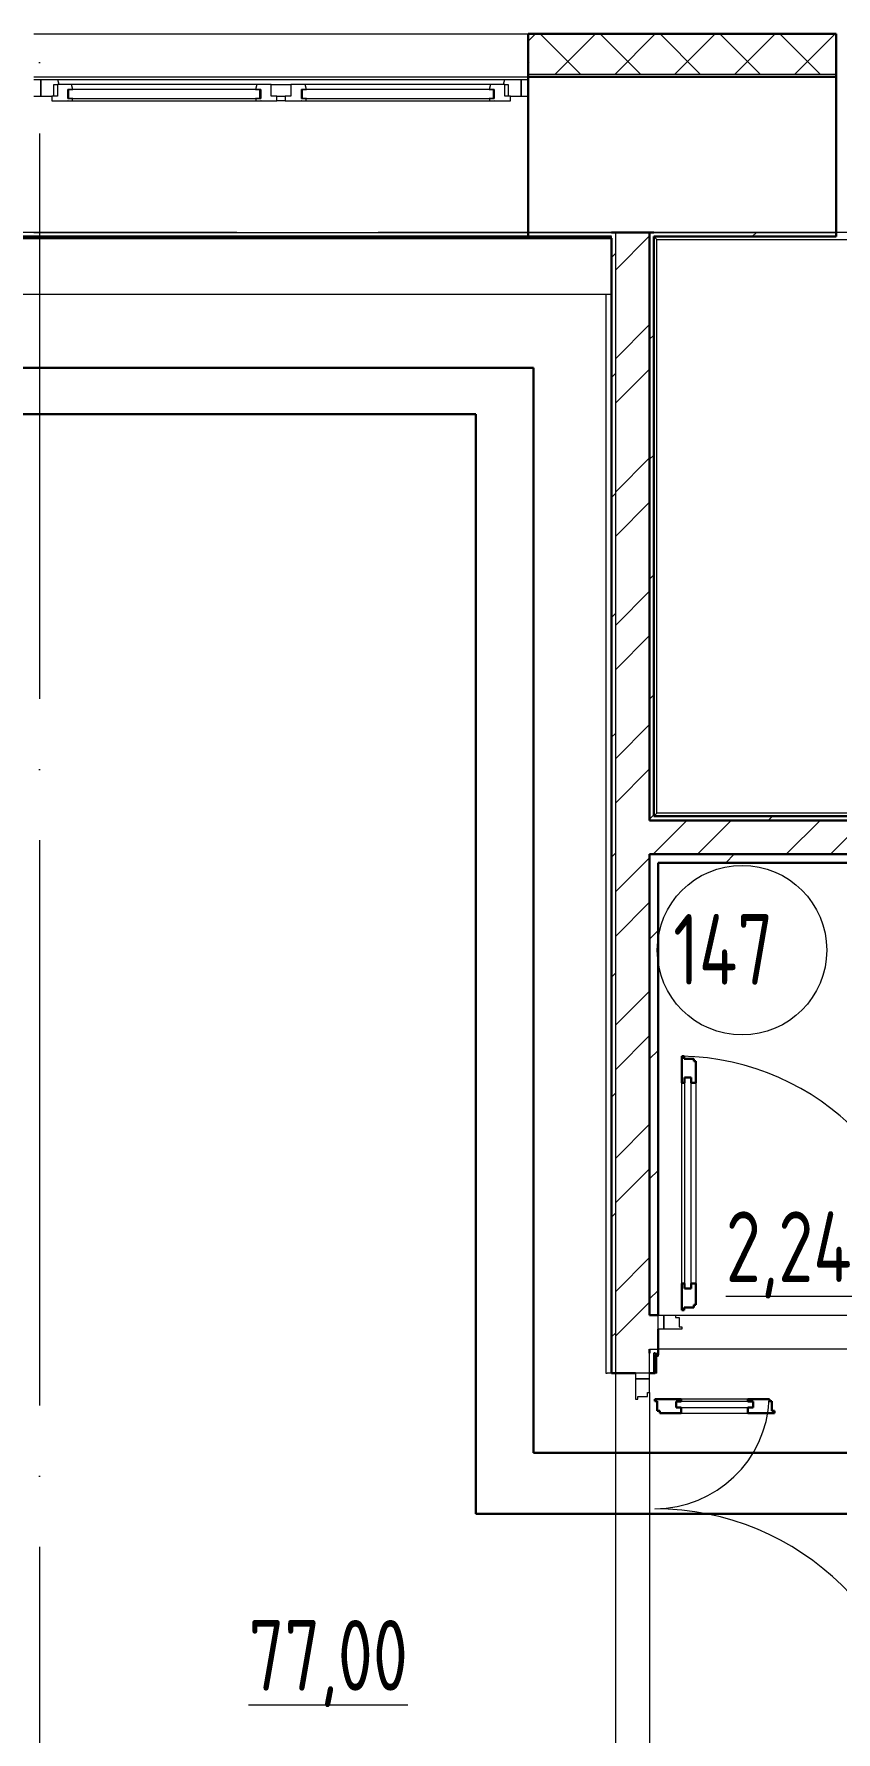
# Model space of a CAD drawing. Header units: millimetres. Extents: x -325553 to 627452, y -28539 to 738858.
# Drawn here: x -45785 to -42945, y 459470 to 465477 of the extents above; entities that cross this region are included whole.
import ezdxf

# ---------------------------------------------------------------- set-up
doc = ezdxf.new("R2010")
doc.units = ezdxf.units.MM
doc.linetypes.add('ADSK_Линия сетки', pattern=[25, 20, -2.5, 0, -2.5])
for name, color, linetype, lineweight in [('_ Окна', 7, 'Continuous', 9), ('RC-Линии_связи-Адресные', 5, 'Continuous', 30), ('Двери', 252, 'Continuous', 9), ('Марки помещений', 252, 'Continuous', 20), ('Ограждение', 252, 'Continuous', 9), ('Окна', 252, 'Continuous', 9), ('Оси', 252, 'Continuous', 9), ('Стены внутренние', 7, 'Continuous', 18), ('Стены наружные', 7, 'Continuous', 18), ('Стены штриховка', 7, 'Continuous', 9)]:
    doc.layers.add(name, color=color, linetype=linetype, lineweight=lineweight)
doc.layers.add('Двери открывание', color=7, linetype='Continuous', lineweight=9, true_color=0xc0c0c0)
doc.styles.add('GOST Common_3', font='', dxfattribs={"height": 3.5})
doc.styles.get('GOST Common_3').set_extended_font_data('GOST 2.304 type A')

# ---------------------------------------------------------------- blocks, each defined once
blk = doc.blocks.new('1 этаж')
at = {"layer": '_ Окна', "color": 251, "true_color": 0x636466}
for p, q in [((-46500.8, 27396.3), (-46525.8, 27396.3)), ((-46500.8, 27338.3), (-46500.8, 27396.3)), ((-44775.8, 27396.3), (-44800.8, 27396.3)), ((-44800.8, 27396.3), (-44800.8, 27338.3)), ((-46525.8, 27338.3), (-46500.8, 27338.3)), ((-46402.8, 27362.3), (-46405.8, 27362.3)), ((-46405.8, 27362.3), (-46405.8, 27330.3)), ((-45725.8, 27362.3), (-46402.8, 27362.3)), ((-46402.8, 27362.3), (-46402.8, 27330.3)), ((-46402.8, 27330.3), (-46402.8, 27362.3)), ((-45725.8, 27330.3), (-45725.8, 27362.3)), ((-45725.8, 27362.3), (-45725.8, 27330.3)), ((-45722.8, 27362.3), (-45725.8, 27362.3)), ((-45722.8, 27330.3), (-45722.8, 27362.3)), ((-45575.8, 27362.3), (-45578.8, 27362.3)), ((-45578.8, 27362.3), (-45578.8, 27330.3)), ((-44898.8, 27362.3), (-45575.8, 27362.3)), ((-45575.8, 27362.3), (-45575.8, 27330.3)), ((-45575.8, 27330.3), (-45575.8, 27362.3)), ((-44898.8, 27330.3), (-44898.8, 27362.3)), ((-44898.8, 27362.3), (-44898.8, 27330.3)), ((-44895.8, 27362.3), (-44898.8, 27362.3)), ((-44895.8, 27330.3), (-44895.8, 27362.3)), ((-44800.8, 27338.3), (-44775.8, 27338.3)), ((-46405.8, 27330.3), (-46402.8, 27330.3)), ((-46402.8, 27330.3), (-45725.8, 27330.3)), ((-45725.8, 27330.3), (-45722.8, 27330.3)), ((-45578.8, 27330.3), (-45575.8, 27330.3)), ((-45575.8, 27330.3), (-44898.8, 27330.3)), ((-44898.8, 27330.3), (-44895.8, 27330.3))]:
    blk.add_line(p, q, dxfattribs=at)
at = {"layer": '_ Окна', "color": 251, "lineweight": 18, "true_color": 0x636466}
for p, q in [((-46441.4, 27396.3), (-46500.8, 27396.3)), ((-46500.8, 27396.3), (-46500.8, 27338.3)), ((-46436.8, 27379.3), (-46441.4, 27396.3)), ((-44860.2, 27396.3), (-44864.8, 27379.3)), ((-44800.8, 27396.3), (-44860.2, 27396.3)), ((-44800.8, 27338.3), (-44800.8, 27396.3)), ((-46500.8, 27338.3), (-46462.8, 27338.3)), ((-46442.8, 27338.3), (-46462.8, 27338.3)), ((-46462.8, 27338.3), (-46462.8, 27321.3)), ((-46454.8, 27338.3), (-46454.8, 27379.3)), ((-46454.8, 27379.3), (-46442.8, 27379.3)), ((-46442.8, 27379.3), (-46442.8, 27338.3)), ((-46392.4, 27379.3), (-46442.8, 27379.3)), ((-46405.8, 27330.3), (-46405.8, 27362.3)), ((-46405.8, 27362.3), (-46387.8, 27362.3)), ((-46387.8, 27362.3), (-46392.4, 27379.3)), ((-45736.2, 27379.3), (-45740.8, 27362.3)), ((-45740.8, 27362.3), (-45722.8, 27362.3)), ((-45685.8, 27379.3), (-45736.2, 27379.3)), ((-45722.8, 27362.3), (-45722.8, 27330.3)), ((-45685.8, 27338.3), (-45685.8, 27379.3)), ((-45665.8, 27338.3), (-45685.8, 27338.3)), ((-45665.8, 27321.3), (-45665.8, 27338.3)), ((-45615.8, 27338.3), (-45635.8, 27338.3)), ((-45635.8, 27338.3), (-45635.8, 27321.3)), ((-45615.8, 27379.3), (-45615.8, 27338.3)), ((-45565.4, 27379.3), (-45615.8, 27379.3)), ((-45578.8, 27330.3), (-45578.8, 27362.3)), ((-45578.8, 27362.3), (-45560.8, 27362.3)), ((-45560.8, 27362.3), (-45565.4, 27379.3)), ((-44909.2, 27379.3), (-44913.8, 27362.3)), ((-44913.8, 27362.3), (-44895.8, 27362.3)), ((-44858.8, 27379.3), (-44909.2, 27379.3)), ((-44895.8, 27362.3), (-44895.8, 27330.3)), ((-44858.8, 27338.3), (-44858.8, 27379.3)), ((-44858.8, 27379.3), (-44846.8, 27379.3)), ((-44838.8, 27338.3), (-44858.8, 27338.3)), ((-44846.8, 27379.3), (-44846.8, 27338.3)), ((-44838.8, 27321.3), (-44838.8, 27338.3)), ((-44838.8, 27338.3), (-44800.8, 27338.3)), ((-46462.8, 27321.3), (-46406.8, 27321.3)), ((-46406.8, 27321.3), (-46405.8, 27322.3)), ((-46387.8, 27330.3), (-46405.8, 27330.3)), ((-46405.8, 27322.3), (-46404.8, 27321.3)), ((-46404.8, 27321.3), (-46390.2, 27321.3)), ((-46390.2, 27321.3), (-46387.8, 27330.3)), ((-45722.8, 27330.3), (-45740.8, 27330.3)), ((-45740.8, 27330.3), (-45738.4, 27321.3)), ((-45738.4, 27321.3), (-45723.8, 27321.3)), ((-45723.8, 27321.3), (-45722.8, 27322.3)), ((-45722.8, 27322.3), (-45721.8, 27321.3)), ((-45721.8, 27321.3), (-45665.8, 27321.3)), ((-45635.8, 27321.3), (-45579.8, 27321.3)), ((-45579.8, 27321.3), (-45578.8, 27322.3)), ((-45560.8, 27330.3), (-45578.8, 27330.3)), ((-45578.8, 27322.3), (-45577.8, 27321.3)), ((-45577.8, 27321.3), (-45563.2, 27321.3)), ((-45563.2, 27321.3), (-45560.8, 27330.3)), ((-44895.8, 27330.3), (-44913.8, 27330.3)), ((-44913.8, 27330.3), (-44911.4, 27321.3)), ((-44911.4, 27321.3), (-44896.8, 27321.3)), ((-44896.8, 27321.3), (-44895.8, 27322.3)), ((-44895.8, 27322.3), (-44894.8, 27321.3)), ((-44894.8, 27321.3), (-44838.8, 27321.3))]:
    blk.add_line(p, q, dxfattribs=at)
at = {"layer": 'Двери', "color": 251, "lineweight": 30, "true_color": 0x636466}
for p, q in [((-44231.8, 23942.3), (-44223.8, 23942.3)), ((-44231.8, 23848.3), (-44231.8, 23942.3)), ((-44223.8, 23942.3), (-44223.8, 23933.3)), ((-44223.8, 23933.3), (-44189.8, 23933.3)), ((-44189.8, 23933.3), (-44189.8, 23924.3)), ((-44189.8, 23924.3), (-44181.8, 23924.3)), ((-44181.8, 23924.3), (-44181.8, 23848.3)), ((-44222.8, 23848.3), (-44231.8, 23848.3)), ((-44222.8, 23866.3), (-44222.8, 23848.3)), ((-44198.8, 23866.3), (-44222.8, 23866.3)), ((-44198.8, 23848.3), (-44198.8, 23866.3)), ((-44181.8, 23848.3), (-44198.8, 23848.3)), ((-44231.8, 23044.3), (-44231.8, 23138.3)), ((-44222.8, 23138.3), (-44231.8, 23138.3)), ((-44222.8, 23120.3), (-44222.8, 23138.3)), ((-44198.8, 23138.3), (-44198.8, 23120.3)), ((-44181.8, 23138.3), (-44198.8, 23138.3)), ((-44181.8, 23138.3), (-44181.8, 23062.3)), ((-44198.8, 23120.3), (-44222.8, 23120.3)), ((-44223.8, 23044.3), (-44231.8, 23044.3)), ((-44223.8, 23053.3), (-44223.8, 23044.3)), ((-44189.8, 23053.3), (-44223.8, 23053.3)), ((-44189.8, 23062.3), (-44189.8, 23053.3)), ((-44181.8, 23062.3), (-44189.8, 23062.3)), ((-44233.8, 22729.3), (-44327.8, 22729.3)), ((-44327.8, 22729.3), (-44327.8, 22721.3)), ((-44327.8, 22721.3), (-44318.8, 22721.3)), ((-44318.8, 22721.3), (-44318.8, 22687.3)), ((-44251.8, 22720.3), (-44233.8, 22720.3)), ((-44251.8, 22699.3), (-44251.8, 22720.3)), ((-44233.8, 22720.3), (-44233.8, 22729.3)), ((-43921.8, 22729.3), (-43997.8, 22729.3)), ((-43997.8, 22720.3), (-43997.8, 22729.3)), ((-43979.8, 22720.3), (-43997.8, 22720.3)), ((-43979.8, 22699.3), (-43979.8, 22720.3)), ((-43921.8, 22721.3), (-43921.8, 22729.3)), ((-43912.8, 22721.3), (-43921.8, 22721.3)), ((-43912.8, 22687.3), (-43912.8, 22721.3)), ((-44318.8, 22687.3), (-44309.8, 22687.3)), ((-44309.8, 22687.3), (-44309.8, 22679.3)), ((-44309.8, 22679.3), (-44233.8, 22679.3)), ((-44233.8, 22699.3), (-44251.8, 22699.3)), ((-44233.8, 22679.3), (-44233.8, 22699.3)), ((-43997.8, 22699.3), (-43979.8, 22699.3)), ((-43997.8, 22679.3), (-43997.8, 22699.3)), ((-43997.8, 22679.3), (-43903.8, 22679.3)), ((-43903.8, 22687.3), (-43912.8, 22687.3)), ((-43903.8, 22679.3), (-43903.8, 22687.3))]:
    blk.add_line(p, q, dxfattribs=at)
at = {"layer": 'Двери', "color": 251, "true_color": 0x636466}
for p, q in [((-44231.8, 23138.3), (-44231.8, 23848.3)), ((-44222.8, 23866.3), (-44222.8, 23120.3)), ((-44198.8, 23866.3), (-44222.8, 23866.3)), ((-44198.8, 23120.3), (-44198.8, 23866.3)), ((-44181.8, 23848.3), (-44181.8, 23138.3)), ((-44222.8, 23120.3), (-44198.8, 23120.3)), ((-44315.8, 23026.3), (-44295.8, 23026.3)), ((-44315.8, 22976.3), (-44315.8, 23026.3)), ((-44295.8, 23026.3), (-44295.8, 22976.3)), ((-44295.8, 23026.3), (-44254.8, 23026.3)), ((-44295.8, 22976.3), (-44295.8, 23026.3)), ((-44254.8, 23026.3), (-44254.8, 23018.3)), ((-44254.8, 23018.3), (-44240.8, 23018.3)), ((-44240.8, 23018.3), (-44240.8, 22984.3)), ((-44295.8, 22976.3), (-44315.8, 22976.3)), ((-44231.8, 22976.3), (-44295.8, 22976.3)), ((-44240.8, 22984.3), (-44231.8, 22984.3)), ((-44231.8, 22984.3), (-44231.8, 22976.3)), ((-44345.8, 22821.3), (-44395.8, 22821.3)), ((-44395.8, 22821.3), (-44395.8, 22801.3)), ((-44395.8, 22801.3), (-44345.8, 22801.3)), ((-44345.8, 22801.3), (-44395.8, 22801.3)), ((-44395.8, 22801.3), (-44395.8, 22729.3)), ((-44345.8, 22801.3), (-44345.8, 22821.3)), ((-44345.8, 22752.3), (-44345.8, 22801.3)), ((-44395.8, 22729.3), (-44387.8, 22729.3)), ((-44387.8, 22729.3), (-44387.8, 22738.3)), ((-44387.8, 22738.3), (-44353.8, 22738.3)), ((-44353.8, 22738.3), (-44353.8, 22752.3)), ((-44353.8, 22752.3), (-44345.8, 22752.3)), ((-44251.8, 22720.3), (-44251.8, 22699.3)), ((-43979.8, 22720.3), (-44251.8, 22720.3)), ((-43997.8, 22729.3), (-44233.8, 22729.3)), ((-43979.8, 22699.3), (-43979.8, 22720.3)), ((-44251.8, 22699.3), (-43979.8, 22699.3)), ((-44233.8, 22679.3), (-43997.8, 22679.3))]:
    blk.add_line(p, q, dxfattribs=at)
at = {"layer": 'Двери открывание', "color": 251, "true_color": 0x636466}
for centre, radius, start, end in [((-44249.8, 23044.3), 898, 0, 88.85146), ((-44327.8, 22747.3), 406, 270, 357.45896), ((-44327.8, 21395.3), 946, 1.09026, 90)]:
    blk.add_arc(centre, radius, start, end, dxfattribs=at)
at = {"layer": 'Марки помещений', "color": 251, "true_color": 0x636466}
blk.add_circle((-44018.7, 24317.3), 300, dxfattribs=at)
at = {"layer": 'Ограждение', "color": 251, "true_color": 0x636466}
for p, q in [((-46525.8, 26856.3), (-44775.8, 26856.3)), ((-44330.8, 26841.3), (-44320.8, 26831.3)), ((-44320.8, 26831.3), (-39090.8, 26831.3)), ((-44320.8, 24801.3), (-44320.8, 26831.3)), ((-44480.8, 26636.3), (-53210.8, 26636.3)), ((-44500.8, 26636.3), (-44500.8, 22821.3)), ((-44330.8, 24791.3), (-44320.8, 24801.3)), ((-40565.8, 24801.3), (-44320.8, 24801.3)), ((-44320.8, 22881.3), (-44325.8, 22886.3)), ((-44315.8, 22886.3), (-44315.8, 22881.3)), ((-44320.8, 22821.3), (-44320.8, 22881.3)), ((-44320.8, 22881.3), (-44315.8, 22881.3)), ((-44500.8, 22821.3), (-44495.8, 22821.3)), ((-44480.8, 22821.3), (-44495.8, 22821.3)), ((-44320.8, 22821.3), (-44325.8, 22821.3))]:
    blk.add_line(p, q, dxfattribs=at)
at = {"layer": 'Окна', "color": 251, "true_color": 0x636466}
for p, q in [((-44860.2, 27396.3), (-46441.4, 27396.3)), ((-45736.2, 27379.3), (-46392.4, 27379.3)), ((-45685.8, 27379.3), (-45615.8, 27379.3)), ((-45665.8, 27338.3), (-45635.8, 27338.3)), ((-44909.2, 27379.3), (-45565.4, 27379.3)), ((-46406.8, 27321.3), (-46404.8, 27321.3)), ((-46390.2, 27321.3), (-45738.4, 27321.3)), ((-45723.8, 27321.3), (-45721.8, 27321.3)), ((-45635.8, 27321.3), (-45665.8, 27321.3)), ((-45579.8, 27321.3), (-45577.8, 27321.3)), ((-45563.2, 27321.3), (-44911.4, 27321.3)), ((-44896.8, 27321.3), (-44894.8, 27321.3))]:
    blk.add_line(p, q, dxfattribs=at)
at = {"layer": 'Оси', "color": 251, "linetype": 'ADSK_Линия сетки', "ltscale": 100, "true_color": 0x636466}
for p, q in [((-46505.8, 32206.9), (-46505.8, 10956.3)), ((-805.8, 26856.3), (-72528.1, 26856.3))]:
    blk.add_line(p, q, dxfattribs=at)
at = {"layer": 'Стены внутренние', "color": 251, "true_color": 0x636466}
for p, q in [((-46525.8, 27558.3), (-44775.8, 27558.3)), ((-46525.8, 27406.3), (-44775.8, 27406.3)), ((-44775.8, 26856.3), (-44480.8, 26856.3)), ((-44330.8, 26856.3), (-43685.8, 26856.3))]:
    blk.add_line(p, q, dxfattribs=at)
at = {"layer": 'Стены внутренние', "color": 251, "lineweight": 30, "true_color": 0x636466}
for p, q in [((-43685.8, 27558.3), (-44775.8, 27558.3)), ((-44775.8, 27558.3), (-44775.8, 27416.3)), ((-43685.8, 27416.3), (-43685.8, 27558.3)), ((-43685.8, 27406.3), (-44775.8, 27406.3)), ((-44775.8, 27406.3), (-44775.8, 26856.3)), ((-43685.8, 26856.3), (-43685.8, 27406.3)), ((-44480.8, 26856.3), (-44465.8, 26856.3))]:
    blk.add_line(p, q, dxfattribs=at)
at = {"layer": 'Стены внутренние', "color": 251, "linetype": 'Continuous', "lineweight": 9, "true_color": 0x636466}
for p, q in [((-44773.8, 27535), (-44752.5, 27556.3)), ((-44590.9, 27416.3), (-44730.9, 27556.3)), ((-44680.4, 27416.3), (-44540.4, 27556.3)), ((-44378.7, 27416.3), (-44518.7, 27556.3)), ((-44468.2, 27416.3), (-44328.2, 27556.3)), ((-44166.6, 27416.3), (-44306.6, 27556.3)), ((-44256.1, 27416.3), (-44116.1, 27556.3)), ((-43954.5, 27416.3), (-44094.5, 27556.3)), ((-44044, 27416.3), (-43904, 27556.3)), ((-44038.1, 27556.3), (-44039.3, 27558.3)), ((-43742.3, 27416.3), (-43882.3, 27556.3)), ((-43831.8, 27416.3), (-43691.8, 27556.3)), ((-44773.8, 27458.3), (-44775.8, 27454.9))]:
    blk.add_line(p, q, dxfattribs=at)
at = {"layer": 'Стены наружные', "color": 251, "lineweight": 30, "true_color": 0x636466}
for p, q in [((-44775.8, 27416.3), (-44775.8, 27406.3)), ((-43685.8, 27406.3), (-43685.8, 27416.3)), ((-44775.8, 26856.3), (-44775.8, 26841.3)), ((-44465.8, 26856.3), (-44480.8, 26856.3)), ((-44330.8, 26856.3), (-44465.8, 26856.3)), ((-44345.8, 24776.3), (-44345.8, 26856.3)), ((-43685.8, 26841.3), (-43685.8, 26856.3)), ((-44480.8, 26841.3), (-53210.8, 26841.3)), ((-53210.8, 26836.3), (-44480.8, 26836.3)), ((-44480.8, 26836.3), (-44480.8, 22821.3)), ((-44330.8, 24791.3), (-44330.8, 26841.3)), ((-44330.8, 26841.3), (-43685.8, 26841.3)), ((-40590.8, 24776.3), (-44345.8, 24776.3)), ((-40575.8, 24791.3), (-44330.8, 24791.3)), ((-44345.8, 23026.3), (-44345.8, 24656.3)), ((-44345.8, 24656.3), (-42860.8, 24656.3)), ((-44315.8, 24626.3), (-42890.8, 24626.3)), ((-44315.8, 23026.3), (-44315.8, 24626.3)), ((-44315.8, 23026.3), (-44345.8, 23026.3)), ((-44315.8, 22886.3), (-44315.8, 22976.3)), ((-44345.8, 22891.3), (-44345.8, 22906.3)), ((-44330.8, 22891.3), (-44325.8, 22891.3)), ((-44325.8, 22821.3), (-44325.8, 22886.3)), ((-44325.8, 22886.3), (-44315.8, 22886.3)), ((-44480.8, 22821.3), (-44395.8, 22821.3)), ((-44345.8, 22821.3), (-44325.8, 22821.3))]:
    blk.add_line(p, q, dxfattribs=at)
at = {"layer": 'Стены наружные', "color": 251, "linetype": 'Continuous', "lineweight": 9, "true_color": 0x636466}
for p, q in [((-43982.6, 26841.3), (-43967.6, 26856.3)), ((-44465.8, 26724.3), (-44345.8, 26844.3)), ((-44480.8, 26767.3), (-44465.8, 26782.3)), ((-44465.8, 26410), (-44345.8, 26530)), ((-44345.8, 26478.1), (-44330.8, 26493.1)), ((-44465.8, 26252.9), (-44345.8, 26372.9)), ((-44480.8, 26343.1), (-44465.8, 26358.1)), ((-44465.8, 25938.6), (-44345.8, 26058.6)), ((-44345.8, 26053.8), (-44330.8, 26068.8)), ((-44480.8, 25918.8), (-44465.8, 25933.8)), ((-44465.8, 25781.4), (-44345.8, 25901.4)), ((-44345.8, 25629.5), (-44330.8, 25644.5)), ((-44465.8, 25467.1), (-44345.8, 25587.1)), ((-44480.8, 25494.5), (-44465.8, 25509.5)), ((-44465.8, 25309.9), (-44345.8, 25429.9)), ((-44345.8, 25205.3), (-44330.8, 25220.3)), ((-44465.8, 24995.6), (-44345.8, 25115.6)), ((-44480.8, 25070.3), (-44465.8, 25085.3)), ((-44465.8, 24838.5), (-44345.8, 24958.5)), ((-44345.8, 24781), (-44330.8, 24796)), ((-44333.7, 24656.3), (-44213.7, 24776.3)), ((-44176.6, 24656.3), (-44056.6, 24776.3)), ((-43926.3, 24776.3), (-43911.3, 24791.3)), ((-43862.2, 24656.3), (-43742.2, 24776.3)), ((-43705.1, 24656.3), (-43585.1, 24776.3)), ((-44480.8, 24646), (-44465.8, 24661)), ((-44465.8, 24524.2), (-44345.8, 24644.2)), ((-44076.3, 24626.3), (-44046.3, 24656.3)), ((-44465.8, 24367), (-44345.8, 24487)), ((-44345.8, 24356.7), (-44315.8, 24386.7)), ((-44480.8, 24221.7), (-44465.8, 24236.7)), ((-44465.8, 24052.7), (-44345.8, 24172.7)), ((-44465.8, 23895.6), (-44345.8, 24015.6)), ((-44345.8, 23932.5), (-44315.8, 23962.5)), ((-44480.8, 23797.5), (-44465.8, 23812.5)), ((-44465.8, 23581.2), (-44345.8, 23701.2)), ((-44465.8, 23424.1), (-44345.8, 23544.1)), ((-44345.8, 23508.2), (-44315.8, 23538.2)), ((-44480.8, 23373.2), (-44465.8, 23388.2)), ((-44465.8, 23109.8), (-44345.8, 23229.8)), ((-44465.8, 22952.6), (-44345.8, 23072.6)), ((-44345.8, 23083.9), (-44315.8, 23113.9)), ((-44480.8, 22948.9), (-44465.8, 22963.9)), ((-44330.8, 22886.8), (-44326.3, 22891.3))]:
    blk.add_line(p, q, dxfattribs=at)
at = {"layer": 'Стены наружные', "color": 251, "true_color": 0x636466}
for p, q in [((-44254.8, 23026.3), (-43346.8, 23026.3)), ((-43285.8, 22906.3), (-44315.8, 22906.3)), ((-44465.8, 21341.1), (-44465.8, 22821.3)), ((-44345.8, 22752.3), (-44345.8, 21390.3))]:
    blk.add_line(p, q, dxfattribs=at)
at = {"layer": 'Стены штриховка', "color": 251, "true_color": 0x636466}
for p, q in [((-43687.8, 27556.3), (-44773.8, 27556.3)), ((-44773.8, 27416.3), (-44773.8, 27556.3)), ((-43687.8, 27556.3), (-43687.8, 27416.3)), ((-44775.8, 27416.3), (-43685.8, 27416.3)), ((-44480.8, 26856.3), (-44775.8, 26856.3)), ((-44465.8, 22821.3), (-44465.8, 26856.3)), ((-44480.8, 26836.3), (-44480.8, 26841.3)), ((-44345.8, 22906.3), (-44315.8, 22906.3)), ((-44345.8, 22821.3), (-44345.8, 22891.3)), ((-44330.8, 22821.3), (-44330.8, 22891.3)), ((-44325.8, 22891.3), (-44315.8, 22891.3))]:
    blk.add_line(p, q, dxfattribs=at)
at = {"layer": 'Марки помещений', "color": 251, "true_color": 0x636466, "style": 'GOST Common_3', "width": 0.9}
for s, p in [('147', (-44262.2, 24195)), ('%%U2,24', (-44076, 23143.1)), ('%%U77,00', (-45765.6, 21697.9))]:
    blk.add_text(s, height=250, dxfattribs=at).set_placement(p)

msp = doc.modelspace()

# ---------------------------------------------------------------- linework, layer by layer
at = {"layer": 'RC-Линии_связи-Адресные'}
for p, q in [((-53383.5, 464295.6), (-44016.7, 464295.6)), ((-44016.7, 464295.6), (-44016.7, 460457.6)), ((-44221, 464131.4), (-53512.8, 464131.4)), ((-44221, 460241.9), (-44221, 464131.4)), ((-44016.7, 460457.6), (-33520.8, 460457.6)), ((-33728, 460241.9), (-44221, 460241.9))]:
    msp.add_line(p, q, dxfattribs=at)

# ---------------------------------------------------------------- block references
msp.add_blockref('1 этаж', (740.6, 437918.3))

doc.saveas('drawing.dxf')
